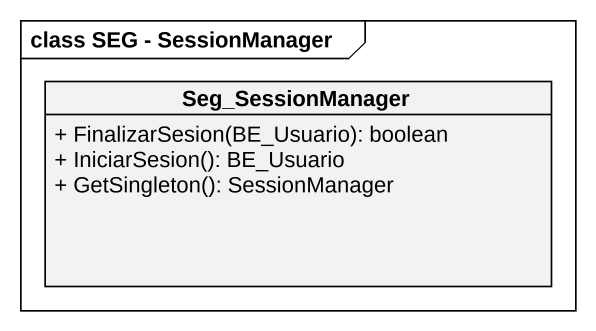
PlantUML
@startuml
mainframe class SEG - SessionManager
hide circle
hide empty members
skinparam classAttributeIconSize 0
class Seg_SessionManager {
  + FinalizarSesion(BE_Usuario): boolean
  + IniciarSesion(): BE_Usuario
  + GetSingleton(): SessionManager
}
@enduml
